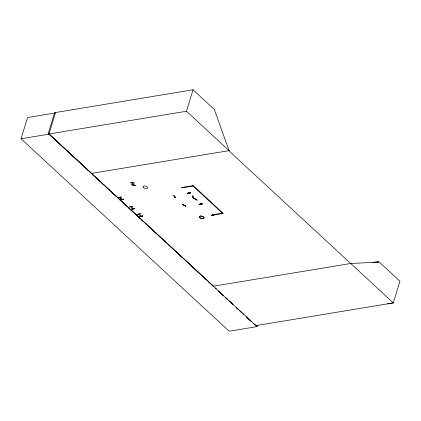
<?xml version="1.0" encoding="UTF-8"?>
<svg xmlns="http://www.w3.org/2000/svg" width="421" height="421" viewBox="0 0 421 421"><rect width="100%" height="100%" fill="white"/><g stroke="black" fill="none" stroke-linecap="round" stroke-linejoin="round"><path stroke-width="0.63" d="M211.384 215.473C217.041 213.947 213.205 215.91 211.31 215.205M123.59 199.307C117.249 200.07 122.643 200.128 123.516 199.038M123.49 199.207L120.564 199.528M131.778 208.916L131.847 209.205L134.799 208.684M139.756 216.294L139.825 216.583L142.777 216.062M193.944 198.344L197.075 200.112L193.97 198.207M135.157 185.256L131.626 184.766M131.594 184.951L135.194 185.335M190.434 192.871L187.503 193.186M174.652 196.702L175.031 196.712M193.05 197.102L192.686 197.091M257.41 325.359L257.026 326.612L229.15 331.222L21.05 138.777L27.544 117.533L55.419 112.923M54.788 112.207L48.347 133.273L91.583 173.384M21.05 138.777L48.925 134.162L55.54 112.523L193.029 89.778L214.331 109.476L229.071 150.639L228.75 150.697L393.319 302.888L399.95 281.202L378.647 261.504L372.811 262.467M121.137 197.039L118.343 197.475M121.122 197.049L118.29 197.654M130.663 182.677L134.231 182.988M135.194 185.072L135.194 185.366M132.515 206.374L129.557 206.864M134.731 208.427L134.799 208.716M137.535 214.242L140.493 213.752M140.472 213.752L137.483 214.357M142.708 215.805L139.704 216.468L142.777 216.094M213.552 286.18L48.978 133.989L186.466 111.244L193.029 89.778M174.052 195.507L173.805 195.681L175.378 197.628M173.81 195.676L175.162 197.786L175.404 197.617M181.567 187.692L184.477 187.334L181.451 187.813M182.851 204.238C182.288 204.653 185.777 206.706 185.893 206.027M187.356 193.218L190.366 192.892L187.298 193.339M190.466 192.702L187.382 193.36M188.95 193.234L189.15 193.439L189.034 193.092M189.187 193.234L188.997 193.439M193.892 198.086L192.408 195.823M201.875 203.811L199.117 204.28M199.228 204.201L199.37 204.553M199.275 204.348L202.254 203.896M200.812 204.006L200.791 204.369M199.059 204.459L202.038 203.764M202.196 203.722L202.338 204.074L199.37 204.538M214.236 214.689L211.295 215.389M376.516 262.441L378.458 262.12L378.647 261.504M133.431 185.098L132.473 183.024M212.768 215.115L212.437 214.952M133.252 208.837L130.926 206.832M185.829 206.19L182.688 204.459L185.84 206.206M189.008 193.428L188.734 193.165M130.615 182.798L134.131 183.035M173.973 195.654L175.352 197.791M129.494 206.995L132.447 206.506M193.071 186.114L182.94 187.64M193.918 198.386L197.075 200.096M133.294 185.093L132.31 183.046M192.955 197.007L192.75 197.096M387.373 303.904L393.319 302.888L255.836 325.633M91.262 173.436L229.071 150.639M228.777 150.723L229.098 150.671L186.466 111.244M118.169 197.538L121.243 197.107M131.726 209.09L134.715 208.611L131.762 209.095M141.198 216.173L138.909 214.184L141.077 216.215M222.304 213.147L212.452 214.773L212.884 215.173L223.309 213.452L193.213 185.619L182.788 187.345L183.219 187.745L182.951 187.65M351.04 263.435L213.231 286.233L211.784 284.896M187.45 193.36L190.471 192.907M174.694 196.696L175.047 196.781M192.665 197.002L193.013 197.096M350.719 263.488L378.458 262.12M192.35 196.002L193.897 198.112M133.11 208.827L130.952 206.827M119.843 197.423L122.006 199.407M201.959 203.89L198.954 204.332M192.392 195.97L193.749 198.08M119.885 197.607L121.858 199.433M192.639 185.714L222.735 213.547M48.925 134.162L257.026 326.612M92.225 174.331L93.188 175.22M95.12 177.004L99.94 181.462M101.866 183.246L104.276 185.477M105.239 186.366L107.65 188.597M108.618 189.487L109.581 190.381M111.991 192.607L115.849 196.175M118.738 198.849L121.148 201.08M122.116 201.969L124.042 203.753M125.005 204.648L126.453 205.985M128.384 207.769L132.241 211.337M135.13 214.01L140.435 218.915M141.882 220.251L143.329 221.588M145.256 223.372L148.629 226.493M152.007 229.613L156.828 234.071M158.27 235.407L160.201 237.191M161.648 238.528L165.506 242.096M168.395 244.769L173.215 249.232M175.147 251.011L177.073 252.795M178.52 254.131L182.377 257.699M185.272 260.378L189.608 264.388M191.539 266.172L193.949 268.398M194.912 269.293L199.249 273.303M201.659 275.534L206.001 279.544M208.411 281.775L210.821 284.007M218.499 291.106L223.761 295.974M225.677 297.742L227.593 299.515M229.029 300.841L232.855 304.383M236.207 307.483L238.602 309.698M239.56 310.582L241.954 312.792M242.912 313.682L243.87 314.566M246.259 316.776L251.526 321.649M253.442 323.417L255.358 325.191M218.483 291.106L223.256 295.537M225.645 297.747L227.556 299.52M229.461 301.294L232.808 304.394M236.623 307.935L238.533 309.709M239.965 311.035L241.875 312.808M247.127 317.676L250.948 321.223M254.289 324.323L255.242 325.207M190.339 192.981L187.371 193.455M216.105 288.89L215.147 288.006L216.094 288.89M199.849 217.694A2.379 1.163 17 0 0 203.801 218.346A2.379 1.163 17 0 0 201.412 216.131A2.379 1.163 17 0 0 199.849 217.694M199.864 217.61A2.389 1.168 17 0 0 203.838 218.262A2.389 1.168 17 0 0 201.433 216.041A2.389 1.168 17 0 0 199.864 217.61M143.493 187.587A2.373 1.163 17 0 0 147.439 188.234A2.373 1.163 17 0 0 145.05 186.029A2.373 1.163 17 0 0 143.493 187.587"/></g></svg>
